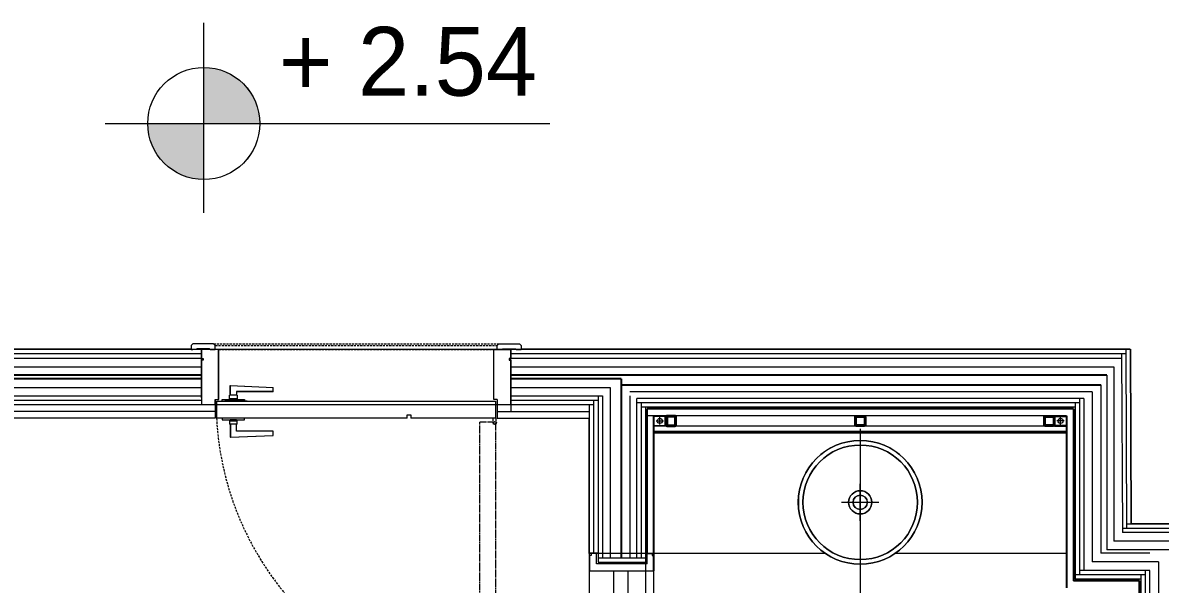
# Model space of a CAD drawing. Header units: millimetres. Extents: x 26282 to 30760, y 1404 to 4574.
# Drawn here: x 27875.1 to 28205.9, y 3149.7 to 3313 of the extents above; entities that cross this region are included whole.
import ezdxf

# ---------------------------------------------------------------- set-up
doc = ezdxf.new("R2010")
doc.units = ezdxf.units.MM
doc.header["$LTSCALE"] = 0.25
doc.linetypes.add('01-2BASEMENT$0$HIDDEN', pattern=[0.375, 0.25, -0.125])
doc.linetypes.add('HIDDEN', pattern=[0.375, 0.25, -0.125])
for name, color, linetype, lineweight in [('(YP-ZC) A-FURNITURE', 33, 'Continuous', 20), ('(YP-ZC) A-L-HIDDEN', 145, 'HIDDEN', 13), ('(YP-ZC) A-LW13', 148, 'Continuous', 13), ('(YP-ZC) A-SANITARY', 120, 'Continuous', 20), ('AB-DUV', 4, 'Continuous', 50), ('ABN-KOT', 5, 'Continuous', 20), ('DOOR HANDLE (3RDF)', 17, 'Continuous', 15), ('DOOR-INT (3RDF)', 157, 'Continuous', 15), ('FLOOR_MARBLE (3RDF)', 67, 'Continuous', 13), ('FURNITURE (3RDF)', 43, 'Continuous', 20), ('GYPSIUM BOARD (3RDF)', 97, 'Continuous', 20), ('HIDDEN (3RDF)', 145, 'HIDDEN', 13), ('ID-ALCIPAN', 124, 'Continuous', 20), ('ID-HATCH', 252, 'Continuous', 18), ('ID-MERMER', 245, 'Continuous', 15), ('KOTLAR', 13, 'Continuous', 20), ('LIGHTENING FIXTURE (3RDF)', 50, 'Continuous', 20), ('METAL PROFILE (3RDF)', 251, 'Continuous', 18), ('MIRROR (3RDF)', 150, 'Continuous', 9), ('STAINLESS (3RDF)', 95, 'Continuous', 15), ('WALL CLADDING (3RDF)', 43, 'Continuous', 13), ('WALLPAPER (3RDF)', 63, 'Continuous', 13), ('WOOD (3RDF)', 45, 'Continuous', 15)]:
    doc.layers.add(name, color=color, linetype=linetype, lineweight=lineweight)
doc.layers.add('ID-PROFIL', color=145, linetype='Continuous')
doc.layers.add('WALL COVERING_MARBLE (3RDF)', color=246, linetype='Continuous')
doc.styles.add('DR-ölçü', font='GOTHIC.TTF', dxfattribs={"width": 0.8})
doc.linetypes.add('BATTING', pattern='A,0.0001,-0.1,[134,ltypeshp.shx,S=0.1,R=0,X=-0.1,Y=0],-0.2,[134,ltypeshp.shx,S=0.1,R=180,X=0.1,Y=0],-0.1', length=0.4001)

# ---------------------------------------------------------------- blocks, each defined once
blk = doc.blocks.new('KOT')
at = {"layer": 'KOTLAR'}
h = blk.add_hatch(color=256, dxfattribs=at)
h.paths.add_polyline_path([(0, 0), (-0.0815, 0, 0.414214), (0, -0.0815)])
h.paths.add_polyline_path([(0, 0.0815), (0, 0), (0.0815, 0, 0.414214)])
for p, q in [((0, -0.1301), (0, 0.1465)), ((-0.1435, 0), (0.5035, 0))]:
    blk.add_line(p, q, dxfattribs=at)
blk.add_circle((0, 0), 0.0815, dxfattribs=at)
at = {"layer": 'KOTLAR', "style": 'DR-ölçü'}
blk.add_attdef('KOT', (0.1092, 0.0404), '', height=0.1, dxfattribs=at)
blk = doc.blocks.new('KAPI-12')
at = {"color": 252}
for p, q in [((16.31, 86.99, 0), (9.81, 86.99, 0)), ((15.52, 81.99, 0), (9.02, 81.99, 0))]:
    blk.add_line(p, q, dxfattribs=at)
at = {"color": 252, "linetype": '01-2BASEMENT$0$HIDDEN', "lineweight": 0, "ltscale": 4, "elevation": 0}
blk.add_lwpolyline([(88.5, 81), (88.5, 0), (84, 0), (84, 81)], close=True, dxfattribs=at)
blk.add_lwpolyline([(88.5, 81), (88.5, 0), (84, 0), (84, 81)], close=True, dxfattribs=at)
at = {"color": 252, "linetype": 'HIDDEN', "ltscale": 10}
blk.add_arc((94.57, 86.68, 0), 87.32, 183.0774, 263.0445, dxfattribs=at)
at = {"layer": 'DOOR HANDLE (3RDF)', "color": 252}
for p, q in [((11.39, 91.49, 0), (23.89, 90.99, 0)), ((11.39, 88.69, 0), (11.39, 91.49, 0)), ((23.89, 89.74, 0), (13.14, 89.74, 0)), ((13.14, 89.74, 0), (13.14, 88.69, 0)), ((23.89, 89.74, 0), (23.89, 90.99, 0)), ((9.02, 86.99, 0), (9.02, 87.44, 0)), ((9.02, 87.44, 0), (15.52, 87.44, 0)), ((13.39, 88.69, 0), (11.14, 88.69, 0)), ((13.14, 88.69, 0), (11.39, 88.69, 0)), ((15.52, 87.44, 0), (15.52, 86.99, 0)), ((9.02, 81.99, 0), (9.02, 81.54, 0)), ((9.02, 81.54, 0), (15.52, 81.54, 0)), ((13.39, 80.29, 0), (11.14, 80.29, 0)), ((11.39, 80.29, 0), (11.39, 76.49, 0)), ((13.14, 80.29, 0), (11.39, 80.29, 0)), ((13.14, 78.24, 0), (13.14, 80.29, 0)), ((15.52, 81.54, 0), (15.52, 81.99, 0)), ((11.39, 76.49, 0), (23.89, 76.99, 0)), ((23.89, 78.24, 0), (13.14, 78.24, 0)), ((23.89, 76.99, 0), (23.89, 78.24, 0))]:
    blk.add_line(p, q, dxfattribs=at)
at = {"layer": 'DOOR HANDLE (3RDF)', "color": 252, "elevation": 0}
for points in [[(13.39, 88.69), (13.39, 87.69), (11.14, 87.69), (11.14, 88.69)], [(13.39, 80.29), (13.39, 81.29), (11.14, 81.29), (11.14, 80.29)]]:
    blk.add_lwpolyline(points, dxfattribs=at)
for points in [[(11.39, 87.44), (11.39, 87.69), (13.14, 87.69), (13.14, 87.44)], [(11.39, 81.54), (11.39, 81.29), (13.14, 81.29), (13.14, 81.54)]]:
    blk.add_lwpolyline(points, close=True, dxfattribs=at)
at = {"layer": 'GYPSIUM BOARD (3RDF)', "ltscale": 0.25, "elevation": 0}
for points in [[(3, 87.99), (3, 101.89)], [(93, 87.99), (93, 101.99)]]:
    blk.add_lwpolyline(points, dxfattribs=at)
at = {"layer": 'HIDDEN (3RDF)', "ltscale": 10, "elevation": 0}
for points in [[(6.5, 103.68), (89.5, 103.68)], [(7, 103.18), (89, 103.18)], [(8, 101.99), (88, 101.99)]]:
    blk.add_lwpolyline(points, dxfattribs=at)
at = {"layer": 'STAINLESS (3RDF)'}
for p, q in [((87.89, 81.3, 0), (87.89, 81.99, 0)), ((88.75, 81.3, 0), (88.75, 81.99, 0))]:
    blk.add_line(p, q, dxfattribs=at)
for radius in [0.47, 0.38]:
    blk.add_circle((88.32, 80.63, 0), radius, dxfattribs=at)
at = {"layer": 'WOOD (3RDF)', "ltscale": 0.25}
for p, q in [((0.5, 103.68), (0, 103.18)), ((0, 103.18), (0, 101.99)), ((6.5, 103.68), (0.5, 103.68)), ((6.5, 103.68), (7, 103.18)), ((7, 101.99), (7, 103.18)), ((89.5, 103.68), (89, 103.18)), ((89, 101.99), (89, 103.18)), ((89.5, 103.68), (95.5, 103.68)), ((95.5, 103.68), (96, 103.18)), ((96, 103.18), (96, 101.99)), ((0, 101.99), (0, 101.99)), ((0, 101.99), (0.5, 101.99)), ((1.5, 101.99), (0, 101.99)), ((1.5, 101.99), (1.64, 102.24)), ((5.36, 102.24), (1.64, 102.24)), ((5.5, 101.99), (5.36, 102.24)), ((7, 101.99), (5.5, 101.99)), ((89, 101.99), (90.5, 101.99)), ((90.5, 101.99), (90.64, 102.24)), ((90.64, 102.24), (94.36, 102.24)), ((94.5, 101.99), (94.36, 102.24)), ((94.5, 101.99), (96, 101.99)), ((96, 101.99), (95.5, 101.99)), ((96, 101.99), (96, 101.99))]:
    blk.add_line(p, q, dxfattribs=at)
at = {"layer": 'WOOD (3RDF)'}
for p, q in [((8, 101.99), (3, 101.99)), ((3, 101.99), (3, 99.39)), ((3, 99.39), (3.5, 99.39)), ((3.5, 99.39), (3.5, 98.89)), ((8, 87.49), (8, 101.99)), ((88, 101.99), (88, 101.99)), ((88, 101.99), (93, 101.99)), ((88, 87.49), (88, 101.99)), ((93, 99.38), (92.5, 99.38)), ((92.5, 99.38), (92.5, 98.88)), ((93, 101.99), (93, 99.38)), ((3.5, 98.89), (3, 98.89)), ((3, 98.89), (3, 85.99)), ((92.5, 98.88), (93, 98.88)), ((93, 98.88), (93, 83.99)), ((6.97, 85.99), (6.97, 87.49)), ((6.97, 87.49), (8, 87.49)), ((7.47, 86.99, 0), (88.5, 86.99, 0)), ((7.47, 81.99, 0), (7.47, 86.99, 0)), ((89, 87.49), (88, 87.49)), ((88.5, 86.99, 0), (88.5, 81.99, 0)), ((6.97, 83.99), (-234.57, 83.99)), ((89, 83.99), (115.86, 83.99)), ((62.85, 81.99, 0), (7.47, 81.99, 0)), ((88.5, 81.99, 0), (63.85, 81.99, 0))]:
    blk.add_line(p, q, dxfattribs=at)
at = {"layer": 'WOOD (3RDF)', "ltscale": 0.01}
blk.add_line((89, 87.49, 0), (88.5, 87.49, 0), dxfattribs=at)
at = {"layer": 'WOOD (3RDF)', "ltscale": 0.25, "elevation": 0}
for points in [[(5.5, 101.99), (7, 101.99)], [(90.5, 101.99), (89, 101.99)], [(62.85, 81.99), (62.85, 82.99), (63.85, 82.99), (63.85, 81.99)]]:
    blk.add_lwpolyline(points, dxfattribs=at)
at = {"layer": 'WOOD (3RDF)', "elevation": 0}
for points in [[(6.97, 87.49), (6.97, 81.99), (-234.57, 81.99)], [(89, 87.49), (89, 81.99), (115.86, 81.99)]]:
    blk.add_lwpolyline(points, dxfattribs=at)
blk = doc.blocks.new('A$C6BA37630')
for p, q in [((200, 260.2), (200, 139.8)), ((139.8, 200), (260.2, 200))]:
    blk.add_line(p, q)
for radius in [200, 185, 37.5, 23]:
    blk.add_circle((200, 200), radius)
blk = doc.blocks.new('40x40 profil')
at = {"layer": 'ID-PROFIL'}
h = blk.add_hatch(color=256, dxfattribs=at)
h.paths.add_polyline_path([(1.6, 4), (-1.6, 4, 0.414214), (-2, 3.6), (-2, 0.4, 0.414214), (-1.6, 0), (1.6, 0, 0.414214), (2, 0.4), (2, 3.6, 0.414214)])
h.paths.add_polyline_path([(1.6, 3.6), (-1.6, 3.6), (-1.6, 0.4), (1.6, 0.4)], flags=16)
blk.add_lwpolyline([(1.6, 4), (-1.6, 4, 0.414214), (-2, 3.6), (-2, 0.4, 0.414214), (-1.6, 0), (1.6, 0, 0.414214), (2, 0.4), (2, 3.6, 0.414214)], format="xyb", close=True, dxfattribs=at)
blk.add_lwpolyline([(1.6, 3.6), (-1.6, 3.6), (-1.6, 0.4), (1.6, 0.4)], close=True, dxfattribs=at)
blk = doc.blocks.new('BANYOTEZGAH-210')
at = {"layer": '(YP-ZC) A-FURNITURE', "elevation": 0}
blk.add_lwpolyline([(3.18, 49.78), (3.18, 0), (43.18, 0), (43.18, 120), (3.18, 120), (3.18, 70.22)], dxfattribs=at)
at = {"layer": 'LIGHTENING FIXTURE (3RDF)'}
for p, q in [((41.68, 119.32, 0), (41.68, 117.22, 0)), ((40.63, 118.27, 0), (42.73, 118.27, 0)), ((40.63, 1.73, 0), (42.73, 1.73, 0)), ((41.68, 0.68, 0), (41.68, 2.78, 0))]:
    blk.add_line(p, q, dxfattribs=at)
for centre in [(41.68, 118.27, 0), (41.68, 1.73, 0)]:
    blk.add_circle(centre, 0.75, dxfattribs=at)
at = {"layer": 'MIRROR (3RDF)', "elevation": 0}
blk.add_lwpolyline([(38.18, 0), (38.58, 0), (38.58, 120), (38.18, 120)], close=True, dxfattribs=at)
at = {"layer": 'MIRROR (3RDF)', "color": 8, "extrusion": (-3.12201e-07, 1.27097e-10, 1), "elevation": 0}
blk.add_lwpolyline([(40.38, 116.7), (42.98, 116.7), (42.98, 120), (43.18, 120), (43.18, 116.5), (40.18, 116.5), (40.18, 120), (40.38, 120)], close=True, dxfattribs=at)
at = {"layer": 'MIRROR (3RDF)', "color": 8, "extrusion": (-3.12201e-07, -1.27097e-10, 1), "elevation": 0}
blk.add_lwpolyline([(40.38, 3.3), (42.98, 3.3), (42.98, 0), (43.18, 0), (43.18, 3.5), (40.18, 3.5), (40.18, 0), (40.38, 0)], close=True, dxfattribs=at)
at = {"layer": 'WALL CLADDING (3RDF)', "elevation": 0}
blk.add_lwpolyline([(38.58, 0), (40.18, 0), (40.18, 120), (38.58, 120)], close=True, dxfattribs=at)
at = {"layer": '(YP-ZC) A-SANITARY', "extrusion": (0, 4.79947e-07, -1), "xscale": 0.0900000000000005, "yscale": 0.0900000000000005, "zscale": -0.0900000000000005, "rotation": 270}
blk.add_blockref('A$C6BA37630', (-36, 78, 0), dxfattribs=at)
at = {"layer": 'METAL PROFILE (3RDF)', "xscale": 0.7499999999863942, "yscale": 0.7499999999863942, "zscale": 0.7499999999863942, "rotation": 89.99999999999999}
blk.add_blockref('40x40 profil', (43.18, 115, 0), dxfattribs=at)
at = {"layer": 'METAL PROFILE (3RDF)', "extrusion": (0, 0, -1), "xscale": 0.7499999999863942, "yscale": 0.7499999999863942, "zscale": -0.7499999999863942, "rotation": 270}
for p in [(-43.18, 60, 0), (-43.18, 5, 0)]:
    blk.add_blockref('40x40 profil', p, dxfattribs=at)
blk = doc.blocks.new('A$C187D15ED')
at = {"layer": '(YP-ZC) A-L-HIDDEN', "linetype": 'ByBlock', "ltscale": 30}
for points in [[(8356.63, 2996.9), (8446.63, 2996.9), (8446.63, 3012.9), (8356.63, 3012.9)], [(8485.75, 2863.45), (8469.5, 2863.45), (8469.5, 2953.65), (8485.75, 2953.65)]]:
    blk.add_lwpolyline(points, close=True, dxfattribs=at)
at = {"layer": '(YP-ZC) A-LW13', "ltscale": 0.25}
for p, q in [((8620, 3005.4), (8620, 2954.65)), ((8620, 3005.4), (8620, 2954.65)), ((8618.25, 3002.65), (8618.25, 2953.65)), ((8618.25, 3002.65), (8618.25, 2953.65)), ((8618.25, 3002.65), (8618.25, 2953.65)), ((8632.5, 2953.65), (8618.25, 2953.65)), ((8632.5, 2953.65), (8618.25, 2953.65)), ((8632.5, 2953.65), (8618.25, 2953.65)), ((9008.5, 2954.65), (8620, 2954.65)), ((9008.5, 2954.65), (8620, 2954.65))]:
    blk.add_line(p, q, dxfattribs=at)
at = {"layer": 'DOOR-INT (3RDF)', "ltscale": 0.25}
blk.add_lwpolyline([(8480.62, 2948.55), (8480.62, 2868.55), (8476.62, 2868.55), (8476.62, 2948.55)], close=True, dxfattribs=at)
at = {"layer": 'FLOOR_MARBLE (3RDF)'}
for p, q in [((8469.5, 2865.66, 0), (8469.5, 2948.55, 0)), ((8488.25, 2868.4), (8488.25, 2948.55, 0))]:
    blk.add_line(p, q, dxfattribs=at)
at = {"layer": 'FLOOR_MARBLE (3RDF)', "elevation": 0}
blk.add_lwpolyline([(8548.25, 2989.85), (8548.25, 2863.4)], dxfattribs=at)
at = {"layer": 'ID-ALCIPAN', "ltscale": 0.25}
for p, q in [((8356.63, 3012.9), (8108.86, 3012.9)), ((8356.63, 3011.65), (8108.86, 3011.65)), ((8626.75, 3012.9), (8446.63, 3012.9)), ((8625.5, 3011.65), (8446.63, 3011.65)), ((8624.25, 3011.65), (8624.5, 2959.65)), ((8625.5, 3012.9), (8625.75, 2960.9)), ((8626.75, 3012.9), (8627, 2962.15)), ((8108.86, 3010.4), (8356.63, 3010.4)), ((8446.63, 3010.4), (8624.25, 3010.4)), ((8108.86, 2999.4), (8356.63, 2999.4)), ((8108.86, 2998.15), (8356.63, 2998.15)), ((8446.63, 2999.4), (8473.25, 2999.4)), ((8446.63, 2998.15), (8472, 2998.15)), ((8470.75, 2953.65, 0), (8470.75, 2998.15)), ((8472, 2999.4), (8472, 2951.05, 0)), ((8473.25, 2999.4), (8473.25, 2952.3, 0)), ((8483.25, 2952.3, 0), (8483.25, 2998.65)), ((8613.25, 2998.65), (8483.25, 2998.65)), ((8612, 2998.65), (8612, 2947.4)), ((8613.25, 2998.65), (8613.25, 2948.65)), ((8108.86, 2996.9), (8356.63, 2996.9)), ((8446.63, 2996.9), (8470.75, 2996.9)), ((8469.5, 2953.65, 0), (8469.5, 2996.9)), ((8612, 2997.4), (8483.25, 2997.4)), ((8484.5, 2997.4), (8484.5, 2952.3, 0)), ((8610.75, 2996.15), (8484.5, 2996.15)), ((8485.75, 2996.15), (8485.75, 2951.05, 0)), ((8610.75, 2997.4), (8610.75, 2946.15)), ((9011.75, 2962.15), (8625.75, 2962.15)), ((9010.5, 2960.9), (8624.5, 2960.9)), ((9009.25, 2959.65), (8624.5, 2959.65)), ((8472, 2953.65, 0), (8469.5, 2953.65, 0)), ((8472, 2952.3, 0), (8485.75, 2952.3, 0)), ((8472, 2951.05, 0), (8485.75, 2951.05, 0)), ((8632.5, 2948.65), (8612, 2948.65)), ((8631.25, 2900.4), (8631.25, 2948.65)), ((8632.5, 2901.65), (8632.5, 2948.65)), ((8631.25, 2947.4), (8610.75, 2947.4)), ((8630, 2946.15), (8610.75, 2946.15)), ((8630, 2900.4), (8630, 2947.4))]:
    blk.add_line(p, q, dxfattribs=at)
at = {"layer": 'ID-HATCH', "linetype": 'BATTING', "lineweight": 0, "ltscale": 4.5}
for p, q in [((8108.86, 3007.9), (8356.63, 3007.9)), ((8446.63, 3007.9), (8622, 3007.9)), ((8622, 3007.9), (8622, 2957.15)), ((8108.86, 3001.9), (8356.63, 3001.9)), ((8446.63, 3001.9), (8475.5, 3001.9)), ((8475.5, 3001.9), (8475.5, 2952.3, 0)), ((8615.75, 3000.65), (8481.25, 3000.65)), ((8481.25, 2999.4), (8481.25, 2952.3, 0)), ((8615.75, 3000.65), (8615.75, 2951.15)), ((9005.75, 2957.15), (8622, 2957.15)), ((8635, 2951.15), (8615.75, 2951.15)), ((8635, 2951.15), (8635, 2766.15))]:
    blk.add_line(p, q, dxfattribs=at)
at = {"layer": 'ID-MERMER', "lineweight": 0}
blk.add_line((8486.25, 2953.65, 0), (8488.25, 2953.65, 0), dxfattribs=at)
at = {"layer": 'ID-PROFIL'}
for p, q in [((8356.63, 3005.4), (8108.86, 3005.4)), ((8356.63, 3004.4), (8108.86, 3004.4)), ((8620, 3005.4), (8446.63, 3005.4)), ((8478.75, 3004.4), (8446.63, 3004.4)), ((8478.75, 3004.4), (8478.75, 2952.3, 0)), ((8478.75, 3002.65), (8618.25, 3002.65))]:
    blk.add_line(p, q, dxfattribs=at)
at = {"layer": 'WALL COVERING_MARBLE (3RDF)'}
for p, q in [((8486.25, 2953.65, 0), (8486.25, 2995.65)), ((8610.25, 2995.65), (8486.25, 2995.65)), ((8610.25, 2995.65), (8610.25, 2945.65)), ((8488.25, 2948.65, 0), (8488.25, 2993.65)), ((8608.25, 2993.65), (8608.25, 2943.65)), ((8629.5, 2945.65), (8610.25, 2945.65)), ((8629.5, 2899.9), (8629.5, 2945.65))]:
    blk.add_line(p, q, dxfattribs=at)
at = {"layer": 'WALL COVERING_MARBLE (3RDF)', "lineweight": 0}
blk.add_line((8608.25, 2993.65), (8486.25, 2993.65), dxfattribs=at)
at = {"layer": 'WALLPAPER (3RDF)'}
for p, q in [((8353.63, 3013), (8108.86, 3013)), ((8626.75, 3013), (8449.63, 3013)), ((8626.85, 3013), (8627.1, 2962.25)), ((8469.4, 2953.55, 0), (8469.4, 2992.9)), ((9011.85, 2962.25), (8627.1, 2962.25)), ((8471.5, 2953.55, 0), (8469.4, 2953.55, 0))]:
    blk.add_line(p, q, dxfattribs=at)
at = {"layer": 'WOOD (3RDF)'}
for p, q in [((8469.5, 2953.05, 0), (8469.5, 2948.55, 0)), ((8470, 2953.05, 0), (8469.5, 2953.05, 0)), ((8469.5, 2953.05, 0), (8469.5, 2948.55, 0)), ((8470, 2953.05, 0), (8469.5, 2953.05, 0)), ((8470, 2953.55, 0), (8470, 2953.05, 0)), ((8471.5, 2953.55, 0), (8470, 2953.55, 0)), ((8470, 2953.55, 0), (8470, 2953.05, 0)), ((8471.5, 2953.55, 0), (8470, 2953.55, 0)), ((8471.5, 2950.55, 0), (8471.5, 2953.55, 0)), ((8471.5, 2950.55, 0), (8471.5, 2953.55, 0)), ((8486.25, 2950.55, 0), (8486.25, 2953.55, 0)), ((8486.25, 2953.55, 0), (8487.75, 2953.55, 0)), ((8487.75, 2953.55, 0), (8487.75, 2953.05, 0)), ((8487.75, 2953.05, 0), (8488.25, 2953.05, 0)), ((8488.25, 2953.05, 0), (8488.25, 2948.55, 0)), ((8469.5, 2948.55, 0), (8488.25, 2948.55, 0)), ((8486.25, 2950.55, 0), (8471.5, 2950.55, 0))]:
    blk.add_line(p, q, dxfattribs=at)
at = {"layer": 'ABN-KOT'}
ref = blk.add_blockref('KOT', (8357.3, 3078.63), dxfattribs=dict(at, xscale=199.9999999999998, yscale=199.9999999999998, zscale=199.9999999999998))
ref.add_attrib('KOT', '+ 2.54', (8379.13, 3086.72), dxfattribs={"height": 20, "style": 'DR-ölçü'})
ref = blk.add_blockref('KOT', (8357.3, 3078.63), dxfattribs=dict(at, xscale=199.9999999999998, yscale=199.9999999999998, zscale=199.9999999999998))
ref.add_attrib('KOT', '+ 2.54', (8379.13, 3086.72), dxfattribs={"height": 20, "style": 'DR-ölçü'})
at = {"layer": 'DOOR-INT (3RDF)', "ltscale": 0.2}
blk.add_blockref('KAPI-12', (8353.64, 2910.91), dxfattribs=at)
at = {"layer": 'FURNITURE (3RDF)', "rotation": 90}
blk.add_blockref('BANYOTEZGAH-210', (8608.25, 2950.47, 0), dxfattribs=at)

msp = doc.modelspace()

# ---------------------------------------------------------------- block references
at = {"layer": 'AB-DUV', "ltscale": 100}
msp.add_blockref('A$C187D15ED', (19570.424, 205.028, 5.126), dxfattribs=at)

# ---------------------------------------------------------------- next in the draw order: hatches: boundary and pattern name
at = {"layer": 'ID-PROFIL'}
h = msp.add_hatch(color=256, dxfattribs=at)
h.paths.add_polyline_path([(28062.47, 3195.679), (28064.87, 3195.679, 0.4142136), (28065.17, 3195.979), (28065.17, 3198.379, 0.4142136), (28064.87, 3198.679), (28062.47, 3198.679, 0.4142136), (28062.17, 3198.379), (28062.17, 3195.979, 0.4142136)])
h.paths.add_polyline_path([(28062.47, 3195.979), (28064.87, 3195.979), (28064.87, 3198.379), (28062.47, 3198.379)], flags=16)
h = msp.add_hatch(color=256, dxfattribs=at)
h.paths.add_polyline_path([(28119.872, 3195.682), (28117.472, 3195.682, -0.4142136), (28117.172, 3195.982), (28117.172, 3198.382, -0.4142136), (28117.472, 3198.682), (28119.872, 3198.682, -0.4142136), (28120.172, 3198.382), (28120.172, 3195.982, -0.4142136)])
h.paths.add_polyline_path([(28119.872, 3195.982), (28117.472, 3195.982), (28117.472, 3198.382), (28119.872, 3198.382)], flags=16)
h = msp.add_hatch(color=256, dxfattribs=at)
h.paths.add_polyline_path([(28174.87, 3195.681), (28172.47, 3195.681, -0.4142136), (28172.17, 3195.981), (28172.17, 3198.381, -0.4142136), (28172.47, 3198.681), (28174.87, 3198.681, -0.4142136), (28175.17, 3198.381), (28175.17, 3195.981, -0.4142136)])
h.paths.add_polyline_path([(28174.87, 3195.981), (28172.47, 3195.981), (28172.47, 3198.381), (28174.87, 3198.381)], flags=16)
at = {"layer": 'KOTLAR'}
h = msp.add_hatch(color=256, dxfattribs=at)
h.paths.add_polyline_path([(27927.726, 3283.66), (27911.433, 3283.66, 0.4142136), (27927.726, 3267.367)])
h.paths.add_polyline_path([(27927.726, 3299.953), (27927.726, 3283.66), (27944.019, 3283.66, 0.4142136)])
h = msp.add_hatch(color=256, dxfattribs=at)
h.paths.add_polyline_path([(27927.726, 3283.66), (27911.433, 3283.66, 0.4142136), (27927.726, 3267.367)])
h.paths.add_polyline_path([(27927.726, 3299.953), (27927.726, 3283.66), (27944.019, 3283.66, 0.4142136)])

# ---------------------------------------------------------------- next in the draw order: linework, layer by layer
at = {"layer": '(YP-ZC) A-FURNITURE', "elevation": 5.126}
msp.add_lwpolyline([(28128.887, 3158.681), (28178.671, 3158.681), (28178.671, 3198.681), (28058.671, 3198.681), (28058.671, 3158.681), (28108.454, 3158.681)], dxfattribs=at)
at = {"layer": '(YP-ZC) A-SANITARY', "extrusion": (4.79947e-07, 0, 1)}
for p, q in [((28118.671, 3168.08, 5.126), (28118.671, 3178.921, 5.126)), ((28113.25, 3173.501, 5.126), (28124.091, 3173.501, 5.126))]:
    msp.add_line(p, q, dxfattribs=at)
for radius in [18, 16.65, 3.375, 2.07]:
    msp.add_circle((28118.671, 3173.501, 5.14), radius, dxfattribs=at)
at = {"layer": 'DOOR HANDLE (3RDF)', "color": 252}
for p, q in [((27935.45, 3207.431, 5.126), (27947.95, 3206.931, 5.126)), ((27935.45, 3204.631, 5.126), (27935.45, 3207.431, 5.126)), ((27947.95, 3205.681, 5.126), (27947.95, 3206.931, 5.126)), ((27933.075, 3202.931, 5.126), (27933.075, 3203.381, 5.126)), ((27933.075, 3203.381, 5.126), (27939.575, 3203.381, 5.126)), ((27937.45, 3204.631, 5.126), (27935.2, 3204.631, 5.126)), ((27937.2, 3204.631, 5.126), (27935.45, 3204.631, 5.126)), ((27947.95, 3205.681, 5.126), (27937.2, 3205.681, 5.126)), ((27937.2, 3205.681, 5.126), (27937.2, 3204.631, 5.126)), ((27939.575, 3203.381, 5.126), (27939.575, 3202.931, 5.126)), ((27933.075, 3197.931, 5.126), (27933.075, 3197.481, 5.126)), ((27933.075, 3197.481, 5.126), (27939.575, 3197.481, 5.126)), ((27939.575, 3197.481, 5.126), (27939.575, 3197.931, 5.126)), ((27937.45, 3196.231, 5.126), (27935.2, 3196.231, 5.126)), ((27935.45, 3196.231, 5.126), (27935.45, 3192.431, 5.126)), ((27937.2, 3196.231, 5.126), (27935.45, 3196.231, 5.126)), ((27937.2, 3194.181, 5.126), (27937.2, 3196.231, 5.126)), ((27947.95, 3194.181, 5.126), (27937.2, 3194.181, 5.126)), ((27947.95, 3192.931, 5.126), (27947.95, 3194.181, 5.126)), ((27935.45, 3192.431, 5.126), (27947.95, 3192.931, 5.126))]:
    msp.add_line(p, q, dxfattribs=at)
at = {"layer": 'DOOR HANDLE (3RDF)', "color": 252, "elevation": 5.126}
for points in [[(27937.45, 3204.631), (27937.45, 3203.631), (27935.2, 3203.631), (27935.2, 3204.631)], [(27937.45, 3196.231), (27937.45, 3197.231), (27935.2, 3197.231), (27935.2, 3196.231)]]:
    msp.add_lwpolyline(points, dxfattribs=at)
for points in [[(27935.45, 3203.381), (27935.45, 3203.631), (27937.2, 3203.631), (27937.2, 3203.381)], [(27935.45, 3197.481), (27935.45, 3197.231), (27937.2, 3197.231), (27937.2, 3197.481)]]:
    msp.add_lwpolyline(points, close=True, dxfattribs=at)
at = {"layer": 'DOOR-INT (3RDF)', "color": 252}
for p, q in [((27940.371, 3202.931, 5.126), (27933.871, 3202.931, 5.126)), ((27939.575, 3197.931, 5.126), (27933.075, 3197.931, 5.126))]:
    msp.add_line(p, q, dxfattribs=at)
at = {"layer": 'DOOR-INT (3RDF)', "color": 252, "linetype": '01-2BASEMENT$0$HIDDEN', "lineweight": 0, "ltscale": 4, "elevation": 5.126}
for points in [[(28012.558, 3196.941), (28012.557, 3115.941), (28008.057, 3115.941), (28008.058, 3196.941)], [(28012.558, 3196.941), (28012.558, 3115.941), (28008.058, 3115.941), (28008.058, 3196.941)]]:
    msp.add_lwpolyline(points, close=True, dxfattribs=at)
at = {"layer": 'DOOR-INT (3RDF)', "color": 252, "linetype": 'HIDDEN', "ltscale": 10}
msp.add_arc((28018.632, 3202.619, 5.126), 87.32, 183.07742, 263.0445, dxfattribs=at)
at = {"layer": 'GYPSIUM BOARD (3RDF)', "ltscale": 0.25, "elevation": 5.126}
for points in [[(27927.059, 3203.931), (27927.059, 3217.831)], [(28017.059, 3203.931), (28017.059, 3217.931)]]:
    msp.add_lwpolyline(points, dxfattribs=at)
at = {"layer": 'HIDDEN (3RDF)', "ltscale": 10, "elevation": 5.126}
for points in [[(27930.559, 3219.621), (28013.559, 3219.621)], [(27931.059, 3219.121), (28013.059, 3219.121)], [(27932.058, 3217.931), (28012.058, 3217.931)]]:
    msp.add_lwpolyline(points, dxfattribs=at)
at = {"layer": 'ID-PROFIL', "elevation": 5.126}
for points in [[(28062.47, 3195.679), (28064.87, 3195.679, 0.4142136), (28065.17, 3195.979), (28065.17, 3198.379, 0.4142136), (28064.87, 3198.679), (28062.47, 3198.679, 0.4142136), (28062.17, 3198.379), (28062.17, 3195.979, 0.4142136)], [(28119.872, 3195.682), (28117.472, 3195.682, -0.4142136), (28117.172, 3195.982), (28117.172, 3198.382, -0.4142136), (28117.472, 3198.682), (28119.872, 3198.682, -0.4142136), (28120.172, 3198.382), (28120.172, 3195.982, -0.4142136)], [(28174.87, 3195.681), (28172.47, 3195.681, -0.4142136), (28172.17, 3195.981), (28172.17, 3198.381, -0.4142136), (28172.47, 3198.681), (28174.87, 3198.681, -0.4142136), (28175.17, 3198.381), (28175.17, 3195.981, -0.4142136)]]:
    msp.add_lwpolyline(points, format="xyb", close=True, dxfattribs=at)
for points in [[(28062.47, 3195.979), (28064.87, 3195.979), (28064.87, 3198.379), (28062.47, 3198.379)], [(28119.872, 3195.982), (28117.472, 3195.982), (28117.472, 3198.382), (28119.872, 3198.382)], [(28174.87, 3195.981), (28172.47, 3195.981), (28172.47, 3198.381), (28174.87, 3198.381)]]:
    msp.add_lwpolyline(points, close=True, dxfattribs=at)
at = {"layer": 'KOTLAR'}
for p, q in [((27927.726, 3257.647, 5.126), (27927.726, 3312.954, 5.126)), ((27927.726, 3257.647, 5.126), (27927.726, 3312.954, 5.126)), ((27899.029, 3283.66, 5.126), (28028.427, 3283.66, 5.126)), ((27899.029, 3283.66, 5.126), (28028.427, 3283.66, 5.126))]:
    msp.add_line(p, q, dxfattribs=at)
msp.add_circle((27927.726, 3283.66, 5.126), 16.293, dxfattribs=at)
msp.add_circle((27927.726, 3283.66, 5.126), 16.293, dxfattribs=at)
at = {"layer": 'LIGHTENING FIXTURE (3RDF)'}
for p, q in [((28059.351, 3197.18, 5.126), (28061.451, 3197.18, 5.126)), ((28060.401, 3196.13, 5.126), (28060.401, 3198.23, 5.126)), ((28177.989, 3197.182, 5.126), (28175.889, 3197.181, 5.126)), ((28176.939, 3196.131, 5.126), (28176.938, 3198.231, 5.126))]:
    msp.add_line(p, q, dxfattribs=at)
for centre in [(28060.401, 3197.18, 5.126), (28176.939, 3197.181, 5.126)]:
    msp.add_circle(centre, 0.75, dxfattribs=at)
at = {"layer": 'MIRROR (3RDF)', "color": 8, "extrusion": (-1.27097e-10, -3.12201e-07, 1), "elevation": 5.125}
msp.add_lwpolyline([(28061.971, 3195.879), (28061.972, 3198.479), (28058.671, 3198.481), (28058.671, 3198.681), (28062.172, 3198.679), (28062.171, 3195.679), (28058.671, 3195.681), (28058.671, 3195.881)], close=True, dxfattribs=at)
at = {"layer": 'MIRROR (3RDF)', "color": 8, "extrusion": (1.27097e-10, -3.12201e-07, 1), "elevation": 5.125}
msp.add_lwpolyline([(28175.371, 3195.881), (28175.369, 3198.481), (28178.671, 3198.481), (28178.671, 3198.681), (28175.169, 3198.681), (28175.171, 3195.681), (28178.671, 3195.682), (28178.671, 3195.882)], close=True, dxfattribs=at)
at = {"layer": 'MIRROR (3RDF)', "elevation": 5.126}
msp.add_lwpolyline([(28178.671, 3193.681), (28178.671, 3194.081), (28058.671, 3194.081), (28058.671, 3193.681)], close=True, dxfattribs=at)
at = {"layer": 'STAINLESS (3RDF)'}
for p, q in [((28011.947, 3197.241, 5.126), (28011.947, 3197.931, 5.126)), ((28012.805, 3197.241, 5.126), (28012.805, 3197.931, 5.126))]:
    msp.add_line(p, q, dxfattribs=at)
for radius in [0.47, 0.38]:
    msp.add_circle((28012.378, 3196.567, 5.126), radius, dxfattribs=at)
at = {"layer": 'WALL CLADDING (3RDF)', "elevation": 5.126}
msp.add_lwpolyline([(28178.671, 3194.081), (28178.671, 3195.681), (28058.671, 3195.681), (28058.671, 3194.081)], close=True, dxfattribs=at)
at = {"layer": 'WOOD (3RDF)', "ltscale": 0.25}
for p, q in [((27924.559, 3219.621, 5.126), (27924.059, 3219.121, 5.126)), ((27930.559, 3219.621, 5.126), (27924.559, 3219.621, 5.126)), ((27930.559, 3219.621, 5.126), (27931.059, 3219.121, 5.126)), ((28013.559, 3219.621, 5.126), (28013.059, 3219.121, 5.126)), ((28013.559, 3219.621, 5.126), (28019.559, 3219.621, 5.126)), ((28019.559, 3219.621, 5.126), (28020.059, 3219.121, 5.126)), ((27924.059, 3219.121, 5.126), (27924.059, 3217.931, 5.126)), ((27924.059, 3217.931, 5.126), (27924.059, 3217.931, 5.126)), ((27924.059, 3217.931, 5.126), (27924.559, 3217.931, 5.126)), ((27925.559, 3217.931, 5.126), (27924.059, 3217.931, 5.126)), ((27925.559, 3217.931, 5.126), (27925.703, 3218.181, 5.126)), ((27929.415, 3218.181, 5.126), (27925.703, 3218.181, 5.126)), ((27929.559, 3217.931, 5.126), (27929.415, 3218.181, 5.126)), ((27931.059, 3217.931, 5.126), (27929.559, 3217.931, 5.126)), ((27931.059, 3217.931, 5.126), (27931.059, 3219.121, 5.126)), ((28013.059, 3217.931, 5.126), (28013.059, 3219.121, 5.126)), ((28013.059, 3217.931, 5.126), (28014.559, 3217.931, 5.126)), ((28014.559, 3217.931, 5.126), (28014.703, 3218.181, 5.126)), ((28014.703, 3218.181, 5.126), (28018.415, 3218.181, 5.126)), ((28018.559, 3217.931, 5.126), (28018.415, 3218.181, 5.126)), ((28018.559, 3217.931, 5.126), (28020.059, 3217.931, 5.126)), ((28020.059, 3217.931, 5.126), (28019.559, 3217.931, 5.126)), ((28020.059, 3219.121, 5.126), (28020.059, 3217.931, 5.126)), ((28020.059, 3217.931, 5.126), (28020.059, 3217.931, 5.126))]:
    msp.add_line(p, q, dxfattribs=at)
at = {"layer": 'WOOD (3RDF)'}
for p, q in [((27932.06, 3217.931, 5.126), (27927.059, 3217.931, 5.126)), ((27927.059, 3217.931, 5.126), (27927.059, 3215.331, 5.126)), ((27932.057, 3203.431, 5.126), (27932.058, 3217.931, 5.126)), ((28012.058, 3203.431, 5.126), (28012.06, 3217.931, 5.126)), ((28012.06, 3217.931, 5.126), (28017.059, 3217.931, 5.126)), ((28017.059, 3217.931, 5.126), (28017.059, 3215.317, 5.126)), ((27927.059, 3214.831, 5.126), (27927.057, 3201.931, 5.126)), ((27927.059, 3215.331, 5.126), (27927.559, 3215.331, 5.126)), ((27927.559, 3214.831, 5.126), (27927.059, 3214.831, 5.126)), ((27927.559, 3215.331, 5.126), (27927.559, 3214.831, 5.126)), ((28017.059, 3215.317, 5.126), (28016.559, 3215.317, 5.126)), ((28016.559, 3215.317, 5.126), (28016.559, 3214.817, 5.126)), ((28016.559, 3214.817, 5.126), (28017.059, 3214.817, 5.126)), ((28017.059, 3214.817, 5.126), (28017.058, 3199.931, 5.126)), ((27931.025, 3201.931, 5.126), (27931.025, 3203.431, 5.126)), ((27931.025, 3203.431, 5.126), (27932.057, 3203.431, 5.126)), ((27931.525, 3202.931, 5.126), (28012.558, 3202.931, 5.126)), ((27931.525, 3197.931, 5.126), (27931.525, 3202.931, 5.126)), ((28013.058, 3203.431, 5.126), (28012.058, 3203.431, 5.126)), ((28012.558, 3202.931, 5.126), (28012.558, 3197.931, 5.126)), ((27931.025, 3199.931, 5.126), (27689.492, 3199.931, 5.126)), ((28013.058, 3199.931, 5.126), (28039.921, 3199.931, 5.126)), ((27986.909, 3197.931, 5.126), (27931.525, 3197.931, 5.126)), ((28012.558, 3197.931, 5.126), (27987.909, 3197.931, 5.126))]:
    msp.add_line(p, q, dxfattribs=at)
at = {"layer": 'WOOD (3RDF)', "ltscale": 0.01}
msp.add_line((28013.058, 3203.431, 5.126), (28012.558, 3203.431, 5.126), dxfattribs=at)
at = {"layer": 'WOOD (3RDF)', "ltscale": 0.25, "elevation": 5.126}
for points in [[(27929.559, 3217.931), (27931.059, 3217.931)], [(28014.559, 3217.931), (28013.059, 3217.931)], [(27986.909, 3197.931), (27986.909, 3198.931), (27987.909, 3198.931), (27987.909, 3197.931)]]:
    msp.add_lwpolyline(points, dxfattribs=at)
at = {"layer": 'WOOD (3RDF)', "elevation": 5.126}
for points in [[(27931.025, 3203.431), (27931.025, 3197.931), (27689.492, 3197.931)], [(28013.058, 3203.431), (28013.058, 3197.931), (28039.921, 3197.931)]]:
    msp.add_lwpolyline(points, dxfattribs=at)

# ---------------------------------------------------------------- next in the draw order: texts
at = {"layer": 'ABN-KOT', "style": 'DR-ölçü'}
msp.add_text('+ 2.54', height=20, dxfattribs=at).set_placement((27949.556, 3291.745, 5.126))
msp.add_text('+ 2.54', height=20, dxfattribs=at).set_placement((27949.556, 3291.745, 5.126))

doc.saveas('drawing.dxf')
